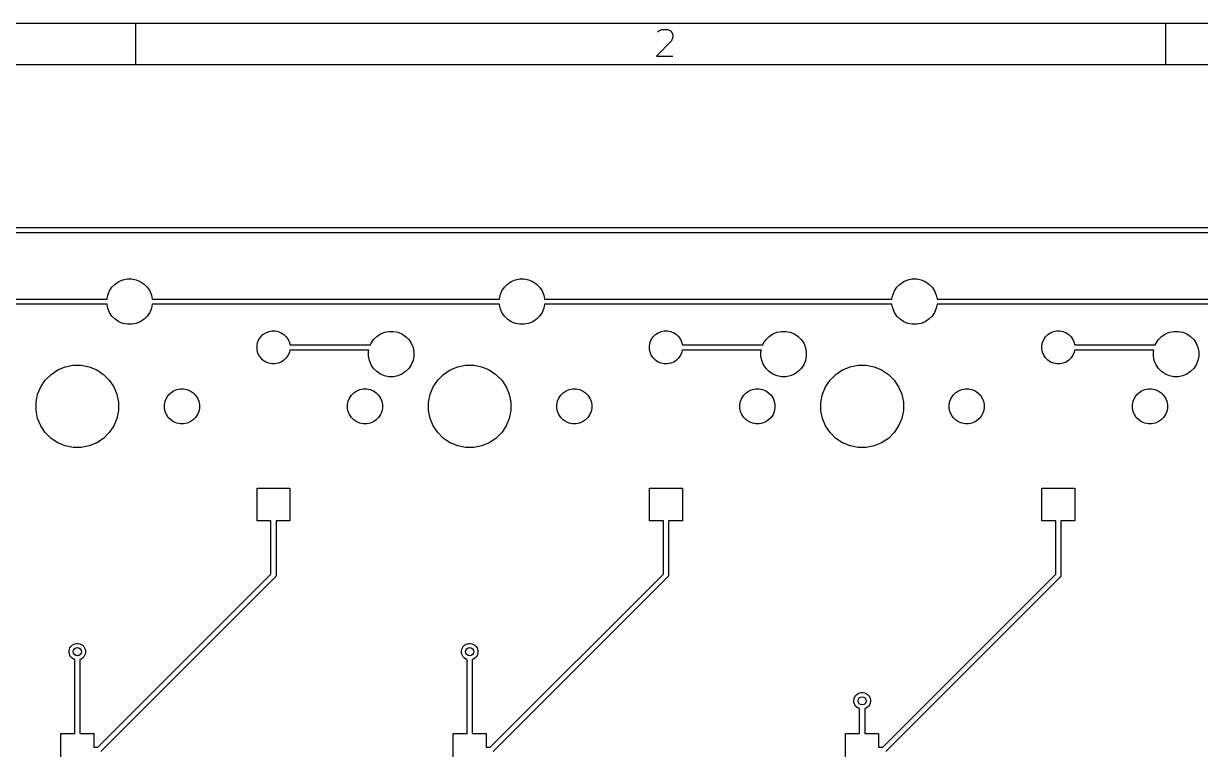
# Model space of a CAD drawing. Extents: x 0.4 to 33.6, y -21.6 to -0.4.
# Drawn here: x 2.147 to 4.397, y -1.78 to -0.394 of the extents above; entities that cross this region are included whole.
import ezdxf

# ---------------------------------------------------------------- set-up
doc = ezdxf.new("R2010")
doc.units = 0
doc.header["$MEASUREMENT"] = 0
doc.layers.add('BLACK', color=7, linetype='CONTINUOUS')

msp = doc.modelspace()

# ---------------------------------------------------------------- linework, layer by layer
at = {"layer": 'BLACK', "linetype": 'CONTINUOUS'}
for p, q in [((33.6063, -0.393701), (0.393701, -0.393701)), ((2.3622, -0.472441), (2.3622, -0.393701)), ((4.33071, -0.472441), (4.33071, -0.393701)), ((3.38597, -0.426978), (3.35672, -0.456224)), ((3.35916, -0.409917), (3.3616, -0.40748)), ((3.3616, -0.40748), (3.36647, -0.405043)), ((3.36647, -0.405043), (3.37866, -0.405043)), ((3.37866, -0.405043), (3.38353, -0.40748)), ((3.38353, -0.40748), (3.38597, -0.409917)), ((3.38597, -0.409917), (3.3884, -0.414792)), ((3.3884, -0.419666), (3.38597, -0.426978)), ((3.3884, -0.414792), (3.3884, -0.419666)), ((3.35672, -0.456224), (3.3884, -0.456224)), ((33.5276, -0.472441), (0.472441, -0.472441)), ((0.805507, -0.783563), (12.656, -0.783563)), ((12.6542, -0.793405), (0.807304, -0.793405)), ((2.31162, -0.904486), (2.31636, -0.897393)), ((2.31636, -0.897393), (2.32239, -0.891361)), ((2.32239, -0.891361), (2.32949, -0.886622)), ((2.32949, -0.886622), (2.33737, -0.883357)), ((2.33737, -0.883357), (2.34573, -0.881693)), ((2.34573, -0.881693), (2.35427, -0.881693)), ((2.35427, -0.881693), (2.36263, -0.883357)), ((2.36263, -0.883357), (2.37051, -0.886622)), ((2.37051, -0.886622), (2.37761, -0.891361)), ((2.37761, -0.891361), (2.38364, -0.897393)), ((2.38364, -0.897393), (2.38838, -0.904486)), ((3.06162, -0.904486), (3.06636, -0.897393)), ((3.06636, -0.897393), (3.07239, -0.891361)), ((3.07239, -0.891361), (3.07949, -0.886622)), ((3.07949, -0.886622), (3.08737, -0.883357)), ((3.08737, -0.883357), (3.09573, -0.881693)), ((3.09573, -0.881693), (3.10427, -0.881693)), ((3.10427, -0.881693), (3.11263, -0.883357)), ((3.11263, -0.883357), (3.12051, -0.886622)), ((3.12051, -0.886622), (3.12761, -0.891361)), ((3.12761, -0.891361), (3.13364, -0.897393)), ((3.13364, -0.897393), (3.13838, -0.904486)), ((3.81162, -0.904486), (3.81636, -0.897393)), ((3.81636, -0.897393), (3.82239, -0.891361)), ((3.82239, -0.891361), (3.82949, -0.886622)), ((3.82949, -0.886622), (3.83737, -0.883357)), ((3.83737, -0.883357), (3.84573, -0.881693)), ((3.84573, -0.881693), (3.85427, -0.881693)), ((3.85427, -0.881693), (3.86263, -0.883357)), ((3.86263, -0.883357), (3.87051, -0.886622)), ((3.87051, -0.886622), (3.87761, -0.891361)), ((3.87761, -0.891361), (3.88364, -0.897393)), ((3.88364, -0.897393), (3.88838, -0.904486)), ((1.26818, -0.920079), (2.30682, -0.920079)), ((2.30682, -0.920079), (2.30836, -0.912368)), ((2.30836, -0.912368), (2.31162, -0.904486)), ((2.38838, -0.904486), (2.39164, -0.912368)), ((2.39164, -0.912368), (2.39318, -0.920079)), ((2.39318, -0.920079), (3.05682, -0.920079)), ((3.05682, -0.920079), (3.05836, -0.912368)), ((3.05836, -0.912368), (3.06162, -0.904486)), ((3.13838, -0.904486), (3.14164, -0.912368)), ((3.14164, -0.912368), (3.14318, -0.920079)), ((3.14318, -0.920079), (3.80682, -0.920079)), ((3.80682, -0.920079), (3.80836, -0.912368)), ((3.80836, -0.912368), (3.81162, -0.904486)), ((3.88838, -0.904486), (3.89164, -0.912368)), ((3.89164, -0.912368), (3.89318, -0.920079)), ((3.89318, -0.920079), (4.55682, -0.920079)), ((2.30682, -0.929921), (1.26818, -0.929921)), ((2.30836, -0.937632), (2.30682, -0.929921)), ((2.31162, -0.945514), (2.30836, -0.937632)), ((2.39164, -0.937632), (2.38838, -0.945514)), ((2.39318, -0.929921), (2.39164, -0.937632)), ((3.05682, -0.929921), (2.39318, -0.929921)), ((3.05836, -0.937632), (3.05682, -0.929921)), ((3.06162, -0.945514), (3.05836, -0.937632)), ((3.14164, -0.937632), (3.13838, -0.945514)), ((3.14318, -0.929921), (3.14164, -0.937632)), ((3.80682, -0.929921), (3.14318, -0.929921)), ((3.80836, -0.937632), (3.80682, -0.929921)), ((3.81162, -0.945514), (3.80836, -0.937632)), ((3.89164, -0.937632), (3.88838, -0.945514)), ((3.89318, -0.929921), (3.89164, -0.937632)), ((4.55682, -0.929921), (3.89318, -0.929921)), ((2.31636, -0.952607), (2.31162, -0.945514)), ((2.32239, -0.958639), (2.31636, -0.952607)), ((2.32949, -0.963378), (2.32239, -0.958639)), ((2.33737, -0.966643), (2.32949, -0.963378)), ((2.34573, -0.968307), (2.33737, -0.966643)), ((2.36263, -0.966643), (2.35427, -0.968307)), ((2.37051, -0.963378), (2.36263, -0.966643)), ((2.37761, -0.958639), (2.37051, -0.963378)), ((2.38364, -0.952607), (2.37761, -0.958639)), ((2.38838, -0.945514), (2.38364, -0.952607)), ((3.06636, -0.952607), (3.06162, -0.945514)), ((3.07239, -0.958639), (3.06636, -0.952607)), ((3.07949, -0.963378), (3.07239, -0.958639)), ((3.08737, -0.966643), (3.07949, -0.963378)), ((3.09573, -0.968307), (3.08737, -0.966643)), ((3.11263, -0.966643), (3.10427, -0.968307)), ((3.12051, -0.963378), (3.11263, -0.966643)), ((3.12761, -0.958639), (3.12051, -0.963378)), ((3.13364, -0.952607), (3.12761, -0.958639)), ((3.13838, -0.945514), (3.13364, -0.952607)), ((3.81636, -0.952607), (3.81162, -0.945514)), ((3.82239, -0.958639), (3.81636, -0.952607)), ((3.82949, -0.963378), (3.82239, -0.958639)), ((3.83737, -0.966643), (3.82949, -0.963378)), ((3.84573, -0.968307), (3.83737, -0.966643)), ((3.86263, -0.966643), (3.85427, -0.968307)), ((3.87051, -0.963378), (3.86263, -0.966643)), ((3.87761, -0.958639), (3.87051, -0.963378)), ((3.88364, -0.952607), (3.87761, -0.958639)), ((3.88838, -0.945514), (3.88364, -0.952607)), ((2.35427, -0.968307), (2.34573, -0.968307)), ((2.60054, -0.992422), (2.60492, -0.988035)), ((2.60492, -0.988035), (2.61008, -0.984589)), ((2.61008, -0.984589), (2.61581, -0.982214)), ((2.61581, -0.982214), (2.6219, -0.981004)), ((2.6219, -0.981004), (2.6281, -0.981004)), ((2.6281, -0.981004), (2.63419, -0.982214)), ((2.63419, -0.982214), (2.63992, -0.984589)), ((2.63992, -0.984589), (2.64508, -0.988035)), ((2.64508, -0.988035), (2.64946, -0.992422)), ((2.82239, -0.991361), (2.82949, -0.986622)), ((2.82949, -0.986622), (2.83737, -0.983357)), ((2.83737, -0.983357), (2.84573, -0.981693)), ((2.84573, -0.981693), (2.85427, -0.981693)), ((2.85427, -0.981693), (2.86263, -0.983357)), ((2.86263, -0.983357), (2.87051, -0.986622)), ((2.87051, -0.986622), (2.87761, -0.991361)), ((3.10427, -0.968307), (3.09573, -0.968307)), ((3.35054, -0.992422), (3.35492, -0.988035)), ((3.35492, -0.988035), (3.36008, -0.984589)), ((3.36008, -0.984589), (3.36581, -0.982214)), ((3.36581, -0.982214), (3.3719, -0.981004)), ((3.3719, -0.981004), (3.3781, -0.981004)), ((3.3781, -0.981004), (3.38419, -0.982214)), ((3.38419, -0.982214), (3.38992, -0.984589)), ((3.38992, -0.984589), (3.39508, -0.988035)), ((3.39508, -0.988035), (3.39946, -0.992422)), ((3.57239, -0.991361), (3.57949, -0.986622)), ((3.57949, -0.986622), (3.58737, -0.983357)), ((3.58737, -0.983357), (3.59573, -0.981693)), ((3.59573, -0.981693), (3.60427, -0.981693)), ((3.60427, -0.981693), (3.61263, -0.983357)), ((3.61263, -0.983357), (3.62051, -0.986622)), ((3.62051, -0.986622), (3.62761, -0.991361)), ((3.85427, -0.968307), (3.84573, -0.968307)), ((4.10054, -0.992422), (4.10492, -0.988035)), ((4.10492, -0.988035), (4.11008, -0.984589)), ((4.11008, -0.984589), (4.11581, -0.982214)), ((4.11581, -0.982214), (4.1219, -0.981004)), ((4.1219, -0.981004), (4.1281, -0.981004)), ((4.1281, -0.981004), (4.13419, -0.982214)), ((4.13419, -0.982214), (4.13992, -0.984589)), ((4.13992, -0.984589), (4.14508, -0.988035)), ((4.14508, -0.988035), (4.14946, -0.992422)), ((4.32239, -0.991361), (4.32949, -0.986622)), ((4.32949, -0.986622), (4.33737, -0.983357)), ((4.33737, -0.983357), (4.34573, -0.981693)), ((4.34573, -0.981693), (4.35427, -0.981693)), ((4.35427, -0.981693), (4.36263, -0.983357)), ((4.36263, -0.983357), (4.37051, -0.986622)), ((4.37051, -0.986622), (4.37761, -0.991361)), ((2.5935, -1.0094), (2.59471, -1.00331)), ((2.5935, -1.0156), (2.5935, -1.0094)), ((2.59471, -1.00331), (2.59709, -0.997581)), ((2.59709, -0.997581), (2.60054, -0.992422)), ((2.64946, -0.992422), (2.65291, -0.997581)), ((2.65291, -0.997581), (2.65529, -1.00331)), ((2.65529, -1.00331), (2.65613, -1.00758)), ((2.65613, -1.00758), (2.81034, -1.00758)), ((2.81034, -1.00758), (2.81162, -1.00449)), ((2.81162, -1.00449), (2.81636, -0.997393)), ((2.81636, -0.997393), (2.82239, -0.991361)), ((2.87761, -0.991361), (2.88364, -0.997393)), ((2.88364, -0.997393), (2.88838, -1.00449)), ((2.88838, -1.00449), (2.89164, -1.01237)), ((3.3435, -1.0094), (3.34471, -1.00331)), ((3.3435, -1.0156), (3.3435, -1.0094)), ((3.34471, -1.00331), (3.34709, -0.997581)), ((3.34709, -0.997581), (3.35054, -0.992422)), ((3.39946, -0.992422), (3.40291, -0.997581)), ((3.40291, -0.997581), (3.40529, -1.00331)), ((3.40529, -1.00331), (3.40613, -1.00758)), ((3.40613, -1.00758), (3.56034, -1.00758)), ((3.56034, -1.00758), (3.56162, -1.00449)), ((3.56162, -1.00449), (3.56636, -0.997393)), ((3.56636, -0.997393), (3.57239, -0.991361)), ((3.62761, -0.991361), (3.63364, -0.997393)), ((3.63364, -0.997393), (3.63838, -1.00449)), ((3.63838, -1.00449), (3.64164, -1.01237)), ((4.0935, -1.0094), (4.09471, -1.00331)), ((4.0935, -1.0156), (4.0935, -1.0094)), ((4.09471, -1.00331), (4.09709, -0.997581)), ((4.09709, -0.997581), (4.10054, -0.992422)), ((4.14946, -0.992422), (4.15291, -0.997581)), ((4.15291, -0.997581), (4.15529, -1.00331)), ((4.15529, -1.00331), (4.15613, -1.00758)), ((4.15613, -1.00758), (4.31034, -1.00758)), ((4.31034, -1.00758), (4.31162, -1.00449)), ((4.31162, -1.00449), (4.31636, -0.997393)), ((4.31636, -0.997393), (4.32239, -0.991361)), ((4.37761, -0.991361), (4.38364, -0.997393)), ((4.38364, -0.997393), (4.38838, -1.00449)), ((4.38838, -1.00449), (4.39164, -1.01237)), ((2.59471, -1.02169), (2.5935, -1.0156)), ((2.59709, -1.02742), (2.59471, -1.02169)), ((2.60054, -1.03258), (2.59709, -1.02742)), ((2.60492, -1.03696), (2.60054, -1.03258)), ((2.64946, -1.03258), (2.64508, -1.03696)), ((2.65291, -1.02742), (2.64946, -1.03258)), ((2.65529, -1.02169), (2.65291, -1.02742)), ((2.65613, -1.01742), (2.65529, -1.02169)), ((2.80735, -1.01742), (2.65613, -1.01742)), ((2.80669, -1.02073), (2.80735, -1.01742)), ((2.80669, -1.02927), (2.80669, -1.02073)), ((2.80836, -1.03763), (2.80669, -1.02927)), ((2.89164, -1.01237), (2.89331, -1.02073)), ((2.89331, -1.02927), (2.89164, -1.03763)), ((2.89331, -1.02073), (2.89331, -1.02927)), ((3.34471, -1.02169), (3.3435, -1.0156)), ((3.34709, -1.02742), (3.34471, -1.02169)), ((3.35054, -1.03258), (3.34709, -1.02742)), ((3.35492, -1.03696), (3.35054, -1.03258)), ((3.39946, -1.03258), (3.39508, -1.03696)), ((3.40291, -1.02742), (3.39946, -1.03258)), ((3.40529, -1.02169), (3.40291, -1.02742)), ((3.40613, -1.01742), (3.40529, -1.02169)), ((3.55735, -1.01742), (3.40613, -1.01742)), ((3.55669, -1.02073), (3.55735, -1.01742)), ((3.55669, -1.02927), (3.55669, -1.02073)), ((3.55836, -1.03763), (3.55669, -1.02927)), ((3.64164, -1.01237), (3.64331, -1.02073)), ((3.64331, -1.02927), (3.64164, -1.03763)), ((3.64331, -1.02073), (3.64331, -1.02927)), ((4.09471, -1.02169), (4.0935, -1.0156)), ((4.09709, -1.02742), (4.09471, -1.02169)), ((4.10054, -1.03258), (4.09709, -1.02742)), ((4.10492, -1.03696), (4.10054, -1.03258)), ((4.14946, -1.03258), (4.14508, -1.03696)), ((4.15291, -1.02742), (4.14946, -1.03258)), ((4.15529, -1.02169), (4.15291, -1.02742)), ((4.15613, -1.01742), (4.15529, -1.02169)), ((4.30735, -1.01742), (4.15613, -1.01742)), ((4.30669, -1.02073), (4.30735, -1.01742)), ((4.30669, -1.02927), (4.30669, -1.02073)), ((4.30836, -1.03763), (4.30669, -1.02927)), ((4.39164, -1.01237), (4.39331, -1.02073)), ((4.39331, -1.02927), (4.39164, -1.03763)), ((4.39331, -1.02073), (4.39331, -1.02927)), ((2.19981, -1.06384), (2.2127, -1.05522)), ((2.2127, -1.05522), (2.22703, -1.04929)), ((2.22703, -1.04929), (2.24224, -1.04626)), ((2.24224, -1.04626), (2.25776, -1.04626)), ((2.25776, -1.04626), (2.27297, -1.04929)), ((2.27297, -1.04929), (2.2873, -1.05522)), ((2.2873, -1.05522), (2.30019, -1.06384)), ((2.61008, -1.04041), (2.60492, -1.03696)), ((2.61581, -1.04279), (2.61008, -1.04041)), ((2.6219, -1.044), (2.61581, -1.04279)), ((2.6281, -1.044), (2.6219, -1.044)), ((2.63419, -1.04279), (2.6281, -1.044)), ((2.63992, -1.04041), (2.63419, -1.04279)), ((2.64508, -1.03696), (2.63992, -1.04041)), ((2.81162, -1.04551), (2.80836, -1.03763)), ((2.81636, -1.05261), (2.81162, -1.04551)), ((2.82239, -1.05864), (2.81636, -1.05261)), ((2.88364, -1.05261), (2.87761, -1.05864)), ((2.88838, -1.04551), (2.88364, -1.05261)), ((2.89164, -1.03763), (2.88838, -1.04551)), ((2.94981, -1.06384), (2.9627, -1.05522)), ((2.9627, -1.05522), (2.97703, -1.04929)), ((2.97703, -1.04929), (2.99224, -1.04626)), ((2.99224, -1.04626), (3.00776, -1.04626)), ((3.00776, -1.04626), (3.02297, -1.04929)), ((3.02297, -1.04929), (3.0373, -1.05522)), ((3.0373, -1.05522), (3.05019, -1.06384)), ((3.36008, -1.04041), (3.35492, -1.03696)), ((3.36581, -1.04279), (3.36008, -1.04041)), ((3.3719, -1.044), (3.36581, -1.04279)), ((3.3781, -1.044), (3.3719, -1.044)), ((3.38419, -1.04279), (3.3781, -1.044)), ((3.38992, -1.04041), (3.38419, -1.04279)), ((3.39508, -1.03696), (3.38992, -1.04041)), ((3.56162, -1.04551), (3.55836, -1.03763)), ((3.56636, -1.05261), (3.56162, -1.04551)), ((3.57239, -1.05864), (3.56636, -1.05261)), ((3.63364, -1.05261), (3.62761, -1.05864)), ((3.63838, -1.04551), (3.63364, -1.05261)), ((3.64164, -1.03763), (3.63838, -1.04551)), ((3.69981, -1.06384), (3.7127, -1.05522)), ((3.7127, -1.05522), (3.72703, -1.04929)), ((3.72703, -1.04929), (3.74224, -1.04626)), ((3.74224, -1.04626), (3.75776, -1.04626)), ((3.75776, -1.04626), (3.77297, -1.04929)), ((3.77297, -1.04929), (3.7873, -1.05522)), ((3.7873, -1.05522), (3.80019, -1.06384)), ((4.11008, -1.04041), (4.10492, -1.03696)), ((4.11581, -1.04279), (4.11008, -1.04041)), ((4.1219, -1.044), (4.11581, -1.04279)), ((4.1281, -1.044), (4.1219, -1.044)), ((4.13419, -1.04279), (4.1281, -1.044)), ((4.13992, -1.04041), (4.13419, -1.04279)), ((4.14508, -1.03696), (4.13992, -1.04041)), ((4.31162, -1.04551), (4.30836, -1.03763)), ((4.31636, -1.05261), (4.31162, -1.04551)), ((4.32239, -1.05864), (4.31636, -1.05261)), ((4.38364, -1.05261), (4.37761, -1.05864)), ((4.38838, -1.04551), (4.38364, -1.05261)), ((4.39164, -1.03763), (4.38838, -1.04551)), ((2.18022, -1.0877), (2.18884, -1.07481)), ((2.18884, -1.07481), (2.19981, -1.06384)), ((2.30019, -1.06384), (2.31116, -1.07481)), ((2.31116, -1.07481), (2.31978, -1.0877)), ((2.82949, -1.06338), (2.82239, -1.05864)), ((2.83737, -1.06664), (2.82949, -1.06338)), ((2.84573, -1.06831), (2.83737, -1.06664)), ((2.85427, -1.06831), (2.84573, -1.06831)), ((2.86263, -1.06664), (2.85427, -1.06831)), ((2.87051, -1.06338), (2.86263, -1.06664)), ((2.87761, -1.05864), (2.87051, -1.06338)), ((2.93022, -1.0877), (2.93884, -1.07481)), ((2.93884, -1.07481), (2.94981, -1.06384)), ((3.05019, -1.06384), (3.06116, -1.07481)), ((3.06116, -1.07481), (3.06978, -1.0877)), ((3.57949, -1.06338), (3.57239, -1.05864)), ((3.58737, -1.06664), (3.57949, -1.06338)), ((3.59573, -1.06831), (3.58737, -1.06664)), ((3.60427, -1.06831), (3.59573, -1.06831)), ((3.61263, -1.06664), (3.60427, -1.06831)), ((3.62051, -1.06338), (3.61263, -1.06664)), ((3.62761, -1.05864), (3.62051, -1.06338)), ((3.68022, -1.0877), (3.68884, -1.07481)), ((3.68884, -1.07481), (3.69981, -1.06384)), ((3.80019, -1.06384), (3.81116, -1.07481)), ((3.81116, -1.07481), (3.81978, -1.0877)), ((4.32949, -1.06338), (4.32239, -1.05864)), ((4.33737, -1.06664), (4.32949, -1.06338)), ((4.34573, -1.06831), (4.33737, -1.06664)), ((4.35427, -1.06831), (4.34573, -1.06831)), ((4.36263, -1.06664), (4.35427, -1.06831)), ((4.37051, -1.06338), (4.36263, -1.06664)), ((4.37761, -1.05864), (4.37051, -1.06338)), ((2.17126, -1.11724), (2.17429, -1.10203)), ((2.17429, -1.10203), (2.18022, -1.0877)), ((2.31978, -1.0877), (2.32571, -1.10203)), ((2.32571, -1.10203), (2.32874, -1.11724)), ((2.42401, -1.10367), (2.42867, -1.09901)), ((2.42867, -1.09901), (2.43415, -1.09534)), ((2.43415, -1.09534), (2.44024, -1.09282)), ((2.44024, -1.09282), (2.4467, -1.09154)), ((2.4467, -1.09154), (2.4533, -1.09154)), ((2.4533, -1.09154), (2.45976, -1.09282)), ((2.45976, -1.09282), (2.46585, -1.09534)), ((2.46585, -1.09534), (2.47133, -1.09901)), ((2.47133, -1.09901), (2.47599, -1.10367)), ((2.77401, -1.10367), (2.77867, -1.09901)), ((2.77867, -1.09901), (2.78415, -1.09534)), ((2.78415, -1.09534), (2.79024, -1.09282)), ((2.79024, -1.09282), (2.7967, -1.09154)), ((2.7967, -1.09154), (2.8033, -1.09154)), ((2.8033, -1.09154), (2.80976, -1.09282)), ((2.80976, -1.09282), (2.81585, -1.09534)), ((2.81585, -1.09534), (2.82133, -1.09901)), ((2.82133, -1.09901), (2.82599, -1.10367)), ((2.92126, -1.11724), (2.92429, -1.10203)), ((2.92429, -1.10203), (2.93022, -1.0877)), ((3.06978, -1.0877), (3.07571, -1.10203)), ((3.07571, -1.10203), (3.07874, -1.11724)), ((3.17401, -1.10367), (3.17867, -1.09901)), ((3.17867, -1.09901), (3.18415, -1.09534)), ((3.18415, -1.09534), (3.19024, -1.09282)), ((3.19024, -1.09282), (3.1967, -1.09154)), ((3.1967, -1.09154), (3.2033, -1.09154)), ((3.2033, -1.09154), (3.20976, -1.09282)), ((3.20976, -1.09282), (3.21585, -1.09534)), ((3.21585, -1.09534), (3.22133, -1.09901)), ((3.22133, -1.09901), (3.22599, -1.10367)), ((3.52401, -1.10367), (3.52867, -1.09901)), ((3.52867, -1.09901), (3.53415, -1.09534)), ((3.53415, -1.09534), (3.54024, -1.09282)), ((3.54024, -1.09282), (3.5467, -1.09154)), ((3.5467, -1.09154), (3.5533, -1.09154)), ((3.5533, -1.09154), (3.55976, -1.09282)), ((3.55976, -1.09282), (3.56585, -1.09534)), ((3.56585, -1.09534), (3.57133, -1.09901)), ((3.57133, -1.09901), (3.57599, -1.10367)), ((3.67126, -1.11724), (3.67429, -1.10203)), ((3.67429, -1.10203), (3.68022, -1.0877)), ((3.81978, -1.0877), (3.82571, -1.10203)), ((3.82571, -1.10203), (3.82874, -1.11724)), ((3.92401, -1.10367), (3.92867, -1.09901)), ((3.92867, -1.09901), (3.93415, -1.09534)), ((3.93415, -1.09534), (3.94024, -1.09282)), ((3.94024, -1.09282), (3.9467, -1.09154)), ((3.9467, -1.09154), (3.9533, -1.09154)), ((3.9533, -1.09154), (3.95976, -1.09282)), ((3.95976, -1.09282), (3.96585, -1.09534)), ((3.96585, -1.09534), (3.97133, -1.09901)), ((3.97133, -1.09901), (3.97599, -1.10367)), ((4.27401, -1.10367), (4.27867, -1.09901)), ((4.27867, -1.09901), (4.28415, -1.09534)), ((4.28415, -1.09534), (4.29024, -1.09282)), ((4.29024, -1.09282), (4.2967, -1.09154)), ((4.2967, -1.09154), (4.3033, -1.09154)), ((4.3033, -1.09154), (4.30976, -1.09282)), ((4.30976, -1.09282), (4.31585, -1.09534)), ((4.31585, -1.09534), (4.32133, -1.09901)), ((4.32133, -1.09901), (4.32599, -1.10367)), ((2.17126, -1.13276), (2.17126, -1.11724)), ((2.32874, -1.11724), (2.32874, -1.13276)), ((2.41654, -1.1217), (2.41782, -1.11524)), ((2.41654, -1.1283), (2.41654, -1.1217)), ((2.41782, -1.11524), (2.42034, -1.10915)), ((2.42034, -1.10915), (2.42401, -1.10367)), ((2.47599, -1.10367), (2.47966, -1.10915)), ((2.47966, -1.10915), (2.48218, -1.11524)), ((2.48218, -1.11524), (2.48346, -1.1217)), ((2.48346, -1.1217), (2.48346, -1.1283)), ((2.76654, -1.1217), (2.76782, -1.11524)), ((2.76654, -1.1283), (2.76654, -1.1217)), ((2.76782, -1.11524), (2.77034, -1.10915)), ((2.77034, -1.10915), (2.77401, -1.10367)), ((2.82599, -1.10367), (2.82966, -1.10915)), ((2.82966, -1.10915), (2.83218, -1.11524)), ((2.83218, -1.11524), (2.83346, -1.1217)), ((2.83346, -1.1217), (2.83346, -1.1283)), ((2.92126, -1.13276), (2.92126, -1.11724)), ((3.07874, -1.11724), (3.07874, -1.13276)), ((3.16654, -1.1217), (3.16782, -1.11524)), ((3.16654, -1.1283), (3.16654, -1.1217)), ((3.16782, -1.11524), (3.17034, -1.10915)), ((3.17034, -1.10915), (3.17401, -1.10367)), ((3.22599, -1.10367), (3.22966, -1.10915)), ((3.22966, -1.10915), (3.23218, -1.11524)), ((3.23218, -1.11524), (3.23346, -1.1217)), ((3.23346, -1.1217), (3.23346, -1.1283)), ((3.51654, -1.1217), (3.51782, -1.11524)), ((3.51654, -1.1283), (3.51654, -1.1217)), ((3.51782, -1.11524), (3.52034, -1.10915)), ((3.52034, -1.10915), (3.52401, -1.10367)), ((3.57599, -1.10367), (3.57966, -1.10915)), ((3.57966, -1.10915), (3.58218, -1.11524)), ((3.58218, -1.11524), (3.58346, -1.1217)), ((3.58346, -1.1217), (3.58346, -1.1283)), ((3.67126, -1.13276), (3.67126, -1.11724)), ((3.82874, -1.11724), (3.82874, -1.13276)), ((3.91654, -1.1217), (3.91782, -1.11524)), ((3.91654, -1.1283), (3.91654, -1.1217)), ((3.91782, -1.11524), (3.92034, -1.10915)), ((3.92034, -1.10915), (3.92401, -1.10367)), ((3.97599, -1.10367), (3.97966, -1.10915)), ((3.97966, -1.10915), (3.98218, -1.11524)), ((3.98218, -1.11524), (3.98346, -1.1217)), ((3.98346, -1.1217), (3.98346, -1.1283)), ((4.26654, -1.1217), (4.26782, -1.11524)), ((4.26654, -1.1283), (4.26654, -1.1217)), ((4.26782, -1.11524), (4.27034, -1.10915)), ((4.27034, -1.10915), (4.27401, -1.10367)), ((4.32599, -1.10367), (4.32966, -1.10915)), ((4.32966, -1.10915), (4.33218, -1.11524)), ((4.33218, -1.11524), (4.33346, -1.1217)), ((4.33346, -1.1217), (4.33346, -1.1283)), ((2.17429, -1.14797), (2.17126, -1.13276)), ((2.32874, -1.13276), (2.32571, -1.14797)), ((2.41782, -1.13476), (2.41654, -1.1283)), ((2.42034, -1.14085), (2.41782, -1.13476)), ((2.42401, -1.14633), (2.42034, -1.14085)), ((2.42867, -1.15099), (2.42401, -1.14633)), ((2.47599, -1.14633), (2.47133, -1.15099)), ((2.47966, -1.14085), (2.47599, -1.14633)), ((2.48218, -1.13476), (2.47966, -1.14085)), ((2.48346, -1.1283), (2.48218, -1.13476)), ((2.76782, -1.13476), (2.76654, -1.1283)), ((2.77034, -1.14085), (2.76782, -1.13476)), ((2.77401, -1.14633), (2.77034, -1.14085)), ((2.77867, -1.15099), (2.77401, -1.14633)), ((2.82599, -1.14633), (2.82133, -1.15099)), ((2.82966, -1.14085), (2.82599, -1.14633)), ((2.83218, -1.13476), (2.82966, -1.14085)), ((2.83346, -1.1283), (2.83218, -1.13476)), ((2.92429, -1.14797), (2.92126, -1.13276)), ((3.07874, -1.13276), (3.07571, -1.14797)), ((3.16782, -1.13476), (3.16654, -1.1283)), ((3.17034, -1.14085), (3.16782, -1.13476)), ((3.17401, -1.14633), (3.17034, -1.14085)), ((3.17867, -1.15099), (3.17401, -1.14633)), ((3.22599, -1.14633), (3.22133, -1.15099)), ((3.22966, -1.14085), (3.22599, -1.14633)), ((3.23218, -1.13476), (3.22966, -1.14085)), ((3.23346, -1.1283), (3.23218, -1.13476)), ((3.51782, -1.13476), (3.51654, -1.1283)), ((3.52034, -1.14085), (3.51782, -1.13476)), ((3.52401, -1.14633), (3.52034, -1.14085)), ((3.52867, -1.15099), (3.52401, -1.14633)), ((3.57599, -1.14633), (3.57133, -1.15099)), ((3.57966, -1.14085), (3.57599, -1.14633)), ((3.58218, -1.13476), (3.57966, -1.14085)), ((3.58346, -1.1283), (3.58218, -1.13476)), ((3.67429, -1.14797), (3.67126, -1.13276)), ((3.82874, -1.13276), (3.82571, -1.14797)), ((3.91782, -1.13476), (3.91654, -1.1283)), ((3.92034, -1.14085), (3.91782, -1.13476)), ((3.92401, -1.14633), (3.92034, -1.14085)), ((3.92867, -1.15099), (3.92401, -1.14633)), ((3.97599, -1.14633), (3.97133, -1.15099)), ((3.97966, -1.14085), (3.97599, -1.14633)), ((3.98218, -1.13476), (3.97966, -1.14085)), ((3.98346, -1.1283), (3.98218, -1.13476)), ((4.26782, -1.13476), (4.26654, -1.1283)), ((4.27034, -1.14085), (4.26782, -1.13476)), ((4.27401, -1.14633), (4.27034, -1.14085)), ((4.27867, -1.15099), (4.27401, -1.14633)), ((4.32599, -1.14633), (4.32133, -1.15099)), ((4.32966, -1.14085), (4.32599, -1.14633)), ((4.33218, -1.13476), (4.32966, -1.14085)), ((4.33346, -1.1283), (4.33218, -1.13476)), ((2.18022, -1.1623), (2.17429, -1.14797)), ((2.18884, -1.17519), (2.18022, -1.1623)), ((2.31978, -1.1623), (2.31116, -1.17519)), ((2.32571, -1.14797), (2.31978, -1.1623)), ((2.43415, -1.15466), (2.42867, -1.15099)), ((2.44024, -1.15718), (2.43415, -1.15466)), ((2.4467, -1.15846), (2.44024, -1.15718)), ((2.4533, -1.15846), (2.4467, -1.15846)), ((2.45976, -1.15718), (2.4533, -1.15846)), ((2.46585, -1.15466), (2.45976, -1.15718)), ((2.47133, -1.15099), (2.46585, -1.15466)), ((2.78415, -1.15466), (2.77867, -1.15099)), ((2.79024, -1.15718), (2.78415, -1.15466)), ((2.7967, -1.15846), (2.79024, -1.15718)), ((2.8033, -1.15846), (2.7967, -1.15846)), ((2.80976, -1.15718), (2.8033, -1.15846)), ((2.81585, -1.15466), (2.80976, -1.15718)), ((2.82133, -1.15099), (2.81585, -1.15466)), ((2.93022, -1.1623), (2.92429, -1.14797)), ((2.93884, -1.17519), (2.93022, -1.1623)), ((3.06978, -1.1623), (3.06116, -1.17519)), ((3.07571, -1.14797), (3.06978, -1.1623)), ((3.18415, -1.15466), (3.17867, -1.15099)), ((3.19024, -1.15718), (3.18415, -1.15466)), ((3.1967, -1.15846), (3.19024, -1.15718)), ((3.2033, -1.15846), (3.1967, -1.15846)), ((3.20976, -1.15718), (3.2033, -1.15846)), ((3.21585, -1.15466), (3.20976, -1.15718)), ((3.22133, -1.15099), (3.21585, -1.15466)), ((3.53415, -1.15466), (3.52867, -1.15099)), ((3.54024, -1.15718), (3.53415, -1.15466)), ((3.5467, -1.15846), (3.54024, -1.15718)), ((3.5533, -1.15846), (3.5467, -1.15846)), ((3.55976, -1.15718), (3.5533, -1.15846)), ((3.56585, -1.15466), (3.55976, -1.15718)), ((3.57133, -1.15099), (3.56585, -1.15466)), ((3.68022, -1.1623), (3.67429, -1.14797)), ((3.68884, -1.17519), (3.68022, -1.1623)), ((3.81978, -1.1623), (3.81116, -1.17519)), ((3.82571, -1.14797), (3.81978, -1.1623)), ((3.93415, -1.15466), (3.92867, -1.15099)), ((3.94024, -1.15718), (3.93415, -1.15466)), ((3.9467, -1.15846), (3.94024, -1.15718)), ((3.9533, -1.15846), (3.9467, -1.15846)), ((3.95976, -1.15718), (3.9533, -1.15846)), ((3.96585, -1.15466), (3.95976, -1.15718)), ((3.97133, -1.15099), (3.96585, -1.15466)), ((4.28415, -1.15466), (4.27867, -1.15099)), ((4.29024, -1.15718), (4.28415, -1.15466)), ((4.2967, -1.15846), (4.29024, -1.15718)), ((4.3033, -1.15846), (4.2967, -1.15846)), ((4.30976, -1.15718), (4.3033, -1.15846)), ((4.31585, -1.15466), (4.30976, -1.15718)), ((4.32133, -1.15099), (4.31585, -1.15466)), ((2.19981, -1.18616), (2.18884, -1.17519)), ((2.2127, -1.19478), (2.19981, -1.18616)), ((2.30019, -1.18616), (2.2873, -1.19478)), ((2.31116, -1.17519), (2.30019, -1.18616)), ((2.94981, -1.18616), (2.93884, -1.17519)), ((2.9627, -1.19478), (2.94981, -1.18616)), ((3.05019, -1.18616), (3.0373, -1.19478)), ((3.06116, -1.17519), (3.05019, -1.18616)), ((3.69981, -1.18616), (3.68884, -1.17519)), ((3.7127, -1.19478), (3.69981, -1.18616)), ((3.80019, -1.18616), (3.7873, -1.19478)), ((3.81116, -1.17519), (3.80019, -1.18616)), ((2.22703, -1.20071), (2.2127, -1.19478)), ((2.24224, -1.20374), (2.22703, -1.20071)), ((2.25776, -1.20374), (2.24224, -1.20374)), ((2.27297, -1.20071), (2.25776, -1.20374)), ((2.2873, -1.19478), (2.27297, -1.20071)), ((2.97703, -1.20071), (2.9627, -1.19478)), ((2.99224, -1.20374), (2.97703, -1.20071)), ((3.00776, -1.20374), (2.99224, -1.20374)), ((3.02297, -1.20071), (3.00776, -1.20374)), ((3.0373, -1.19478), (3.02297, -1.20071)), ((3.72703, -1.20071), (3.7127, -1.19478)), ((3.74224, -1.20374), (3.72703, -1.20071)), ((3.75776, -1.20374), (3.74224, -1.20374)), ((3.77297, -1.20071), (3.75776, -1.20374)), ((3.7873, -1.19478), (3.77297, -1.20071)), ((2.5935, -1.344), (2.5935, -1.281)), ((2.5935, -1.281), (2.6565, -1.281)), ((2.6565, -1.281), (2.6565, -1.344)), ((3.3435, -1.344), (3.3435, -1.281)), ((3.3435, -1.281), (3.4065, -1.281)), ((3.4065, -1.281), (3.4065, -1.344)), ((4.0935, -1.344), (4.0935, -1.281)), ((4.0935, -1.281), (4.1565, -1.281)), ((4.1565, -1.281), (4.1565, -1.344)), ((2.62008, -1.344), (2.5935, -1.344)), ((2.62008, -1.44555), (2.62008, -1.344)), ((2.6565, -1.344), (2.62992, -1.344)), ((2.62992, -1.344), (2.62992, -1.44735)), ((3.37008, -1.344), (3.3435, -1.344)), ((3.37008, -1.44555), (3.37008, -1.344)), ((3.4065, -1.344), (3.37992, -1.344)), ((3.37992, -1.344), (3.37992, -1.44735)), ((4.12008, -1.344), (4.0935, -1.344)), ((4.12008, -1.44555), (4.12008, -1.344)), ((4.1565, -1.344), (4.12992, -1.344)), ((4.12992, -1.344), (4.12992, -1.44735)), ((2.2893, -1.77633), (2.62008, -1.44555)), ((2.62831, -1.45124), (2.29499, -1.78456)), ((2.6285, -1.45109), (2.62831, -1.45124)), ((2.62865, -1.4509), (2.6285, -1.45109)), ((2.62911, -1.45034), (2.62865, -1.4509)), ((2.62957, -1.44948), (2.62911, -1.45034)), ((2.62985, -1.44855), (2.62957, -1.44948)), ((2.62992, -1.44783), (2.62985, -1.44855)), ((2.62992, -1.44735), (2.62994, -1.44759)), ((2.62994, -1.44759), (2.62992, -1.44783)), ((2.62992, -1.44783), (2.62992, -1.44783)), ((3.0393, -1.77633), (3.37008, -1.44555)), ((3.37831, -1.45124), (3.04499, -1.78456)), ((3.3785, -1.45109), (3.37831, -1.45124)), ((3.37865, -1.4509), (3.3785, -1.45109)), ((3.37911, -1.45034), (3.37865, -1.4509)), ((3.37957, -1.44948), (3.37911, -1.45034)), ((3.37985, -1.44855), (3.37957, -1.44948)), ((3.37992, -1.44783), (3.37985, -1.44855)), ((3.37992, -1.44735), (3.37994, -1.44759)), ((3.37994, -1.44759), (3.37992, -1.44783)), ((3.37992, -1.44783), (3.37992, -1.44783)), ((3.7893, -1.77633), (4.12008, -1.44555)), ((4.12831, -1.45124), (3.79499, -1.78456)), ((4.1285, -1.45109), (4.12831, -1.45124)), ((4.12865, -1.4509), (4.1285, -1.45109)), ((4.12911, -1.45034), (4.12865, -1.4509)), ((4.12957, -1.44948), (4.12911, -1.45034)), ((4.12985, -1.44855), (4.12957, -1.44948)), ((4.12992, -1.44783), (4.12985, -1.44855)), ((4.12992, -1.44735), (4.12995, -1.44759)), ((4.12995, -1.44759), (4.12992, -1.44783)), ((4.12992, -1.44783), (4.12992, -1.44783)), ((2.23425, -1.5922), (2.23486, -1.58916)), ((2.23425, -1.5953), (2.23425, -1.5922)), ((2.23486, -1.59834), (2.23425, -1.5953)), ((2.23486, -1.58916), (2.23604, -1.58629)), ((2.23604, -1.58629), (2.23777, -1.58371)), ((2.23777, -1.58371), (2.23996, -1.58152)), ((2.23996, -1.58152), (2.24254, -1.57979)), ((2.24254, -1.57979), (2.24541, -1.57861)), ((2.24541, -1.57861), (2.24845, -1.578)), ((2.24845, -1.578), (2.25155, -1.578)), ((2.25155, -1.578), (2.25459, -1.57861)), ((2.25459, -1.57861), (2.25746, -1.57979)), ((2.25746, -1.57979), (2.26004, -1.58152)), ((2.26004, -1.58152), (2.26223, -1.58371)), ((2.26223, -1.58371), (2.26396, -1.58629)), ((2.26396, -1.58629), (2.26514, -1.58916)), ((2.26514, -1.58916), (2.26575, -1.5922)), ((2.26575, -1.5953), (2.26514, -1.59834)), ((2.26575, -1.5922), (2.26575, -1.5953)), ((2.98425, -1.5922), (2.98486, -1.58916)), ((2.98425, -1.5953), (2.98425, -1.5922)), ((2.98486, -1.59834), (2.98425, -1.5953)), ((2.98486, -1.58916), (2.98604, -1.58629)), ((2.98604, -1.58629), (2.98777, -1.58371)), ((2.98777, -1.58371), (2.98996, -1.58152)), ((2.98996, -1.58152), (2.99254, -1.57979)), ((2.99254, -1.57979), (2.99541, -1.57861)), ((2.99541, -1.57861), (2.99845, -1.578)), ((2.99845, -1.578), (3.00155, -1.578)), ((3.00155, -1.578), (3.00459, -1.57861)), ((3.00459, -1.57861), (3.00746, -1.57979)), ((3.00746, -1.57979), (3.01004, -1.58152)), ((3.01004, -1.58152), (3.01223, -1.58371)), ((3.01223, -1.58371), (3.01396, -1.58629)), ((3.01396, -1.58629), (3.01514, -1.58916)), ((3.01514, -1.58916), (3.01575, -1.5922)), ((3.01575, -1.5953), (3.01514, -1.59834)), ((3.01575, -1.5922), (3.01575, -1.5953)), ((2.23604, -1.60121), (2.23486, -1.59834)), ((2.23777, -1.60379), (2.23604, -1.60121)), ((2.23996, -1.60598), (2.23777, -1.60379)), ((2.24254, -1.60771), (2.23996, -1.60598)), ((2.24508, -1.60876), (2.24254, -1.60771)), ((2.24508, -1.74975), (2.24508, -1.60876)), ((2.25746, -1.60771), (2.25492, -1.60876)), ((2.25492, -1.60876), (2.25492, -1.74975)), ((2.26004, -1.60598), (2.25746, -1.60771)), ((2.26223, -1.60379), (2.26004, -1.60598)), ((2.26396, -1.60121), (2.26223, -1.60379)), ((2.26514, -1.59834), (2.26396, -1.60121)), ((2.98604, -1.60121), (2.98486, -1.59834)), ((2.98777, -1.60379), (2.98604, -1.60121)), ((2.98996, -1.60598), (2.98777, -1.60379)), ((2.99254, -1.60771), (2.98996, -1.60598)), ((2.99508, -1.60876), (2.99254, -1.60771)), ((2.99508, -1.74975), (2.99508, -1.60876)), ((3.00746, -1.60771), (3.00492, -1.60876)), ((3.00492, -1.60876), (3.00492, -1.74975)), ((3.01004, -1.60598), (3.00746, -1.60771)), ((3.01223, -1.60379), (3.01004, -1.60598)), ((3.01396, -1.60121), (3.01223, -1.60379)), ((3.01514, -1.59834), (3.01396, -1.60121)), ((3.73425, -1.68595), (3.73486, -1.68291)), ((3.73425, -1.68905), (3.73425, -1.68595)), ((3.73486, -1.68291), (3.73604, -1.68004)), ((3.73604, -1.68004), (3.73777, -1.67746)), ((3.73777, -1.67746), (3.73996, -1.67527)), ((3.73996, -1.67527), (3.74254, -1.67354)), ((3.74254, -1.67354), (3.74541, -1.67236)), ((3.74541, -1.67236), (3.74845, -1.67175)), ((3.74845, -1.67175), (3.75155, -1.67175)), ((3.75155, -1.67175), (3.75459, -1.67236)), ((3.75459, -1.67236), (3.75746, -1.67354)), ((3.75746, -1.67354), (3.76004, -1.67527)), ((3.76004, -1.67527), (3.76223, -1.67746)), ((3.76223, -1.67746), (3.76396, -1.68004)), ((3.76396, -1.68004), (3.76514, -1.68291)), ((3.76514, -1.68291), (3.76575, -1.68595)), ((3.76575, -1.68595), (3.76575, -1.68905)), ((3.73486, -1.69209), (3.73425, -1.68905)), ((3.73604, -1.69496), (3.73486, -1.69209)), ((3.73777, -1.69754), (3.73604, -1.69496)), ((3.73996, -1.69973), (3.73777, -1.69754)), ((3.74254, -1.70146), (3.73996, -1.69973)), ((3.74508, -1.70251), (3.74254, -1.70146)), ((3.74508, -1.74975), (3.74508, -1.70251)), ((3.75746, -1.70146), (3.75492, -1.70251)), ((3.75492, -1.70251), (3.75492, -1.74975)), ((3.76004, -1.69973), (3.75746, -1.70146)), ((3.76223, -1.69754), (3.76004, -1.69973)), ((3.76396, -1.69496), (3.76223, -1.69754)), ((3.76514, -1.69209), (3.76396, -1.69496)), ((3.76575, -1.68905), (3.76514, -1.69209)), ((2.2185, -1.80579), (2.2185, -1.74975)), ((2.2185, -1.74975), (2.24508, -1.74975)), ((2.25492, -1.74975), (2.2815, -1.74975)), ((2.2815, -1.74975), (2.2815, -1.77633)), ((2.9685, -1.80579), (2.9685, -1.74975)), ((2.9685, -1.74975), (2.99508, -1.74975)), ((3.00492, -1.74975), (3.0315, -1.74975)), ((3.0315, -1.74975), (3.0315, -1.77633)), ((3.7185, -1.80579), (3.7185, -1.74975)), ((3.7185, -1.74975), (3.74508, -1.74975)), ((3.75492, -1.74975), (3.7815, -1.74975)), ((3.7815, -1.74975), (3.7815, -1.77633)), ((2.2815, -1.77633), (2.2893, -1.77633)), ((3.0315, -1.77633), (3.0393, -1.77633)), ((3.7815, -1.77633), (3.7893, -1.77633))]:
    msp.add_line(p, q, dxfattribs=at)
at = {"layer": 'BLACK'}
for centre in [(2.25, -1.59375), (3, -1.59375), (3.75, -1.6875)]:
    msp.add_circle(centre, 0.007874, dxfattribs=at)

doc.saveas('drawing.dxf')
